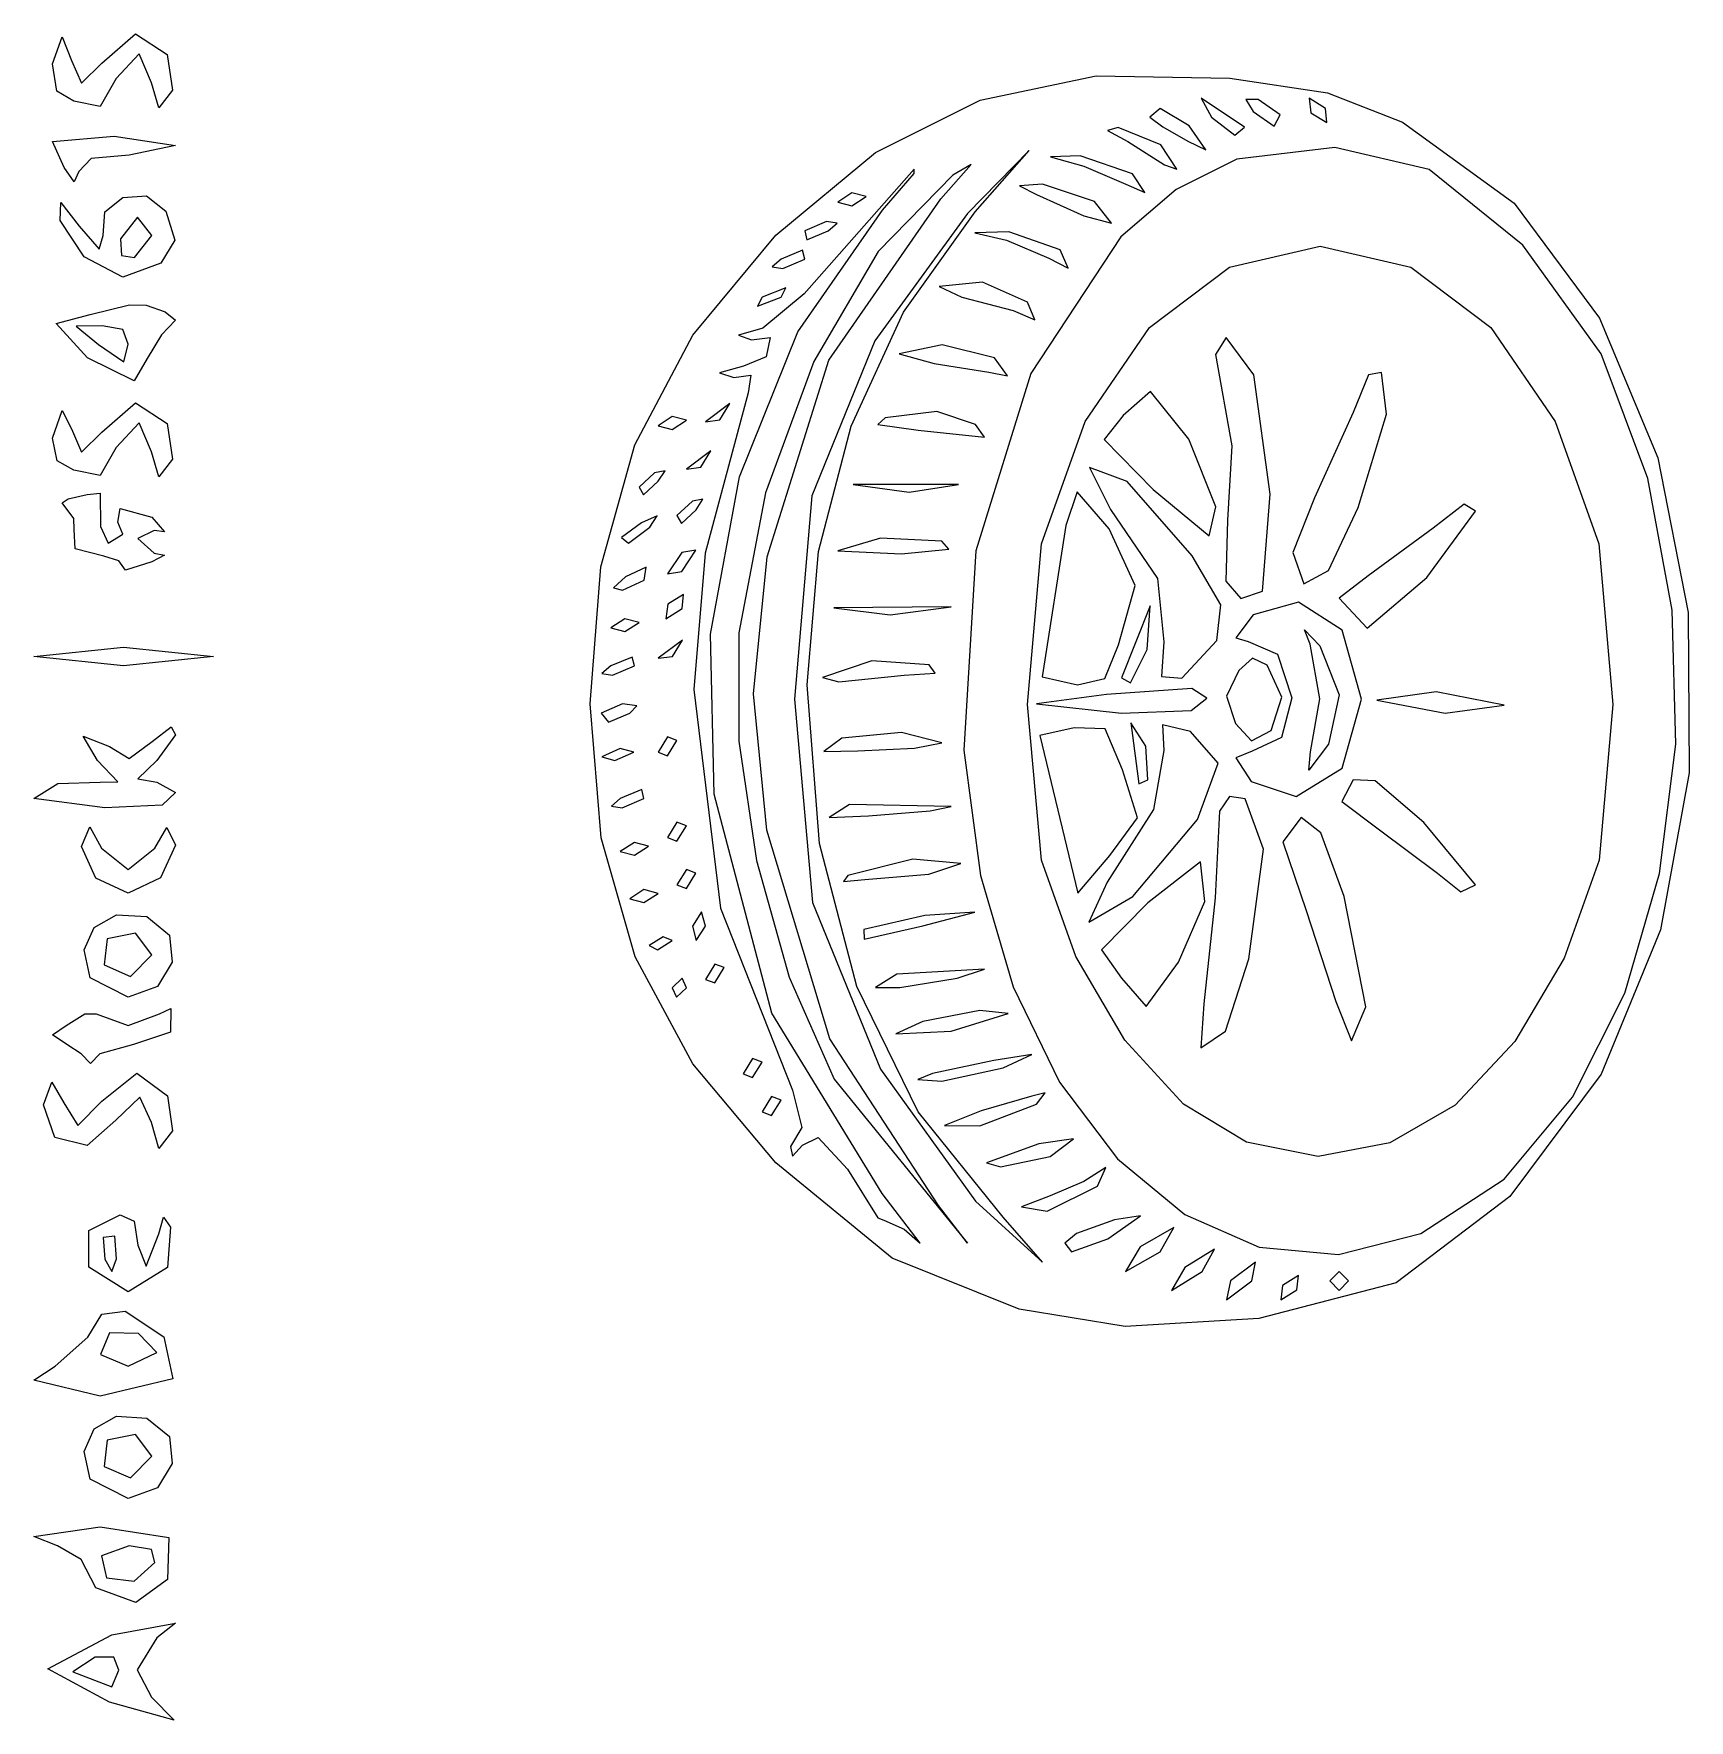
# Model space of a CAD drawing. Extents: x 1.4 to 78.7, y 1.5 to 53.2.
# Drawn here: x 1.38 to 16.19, y 1.47 to 16.57 of the extents above; entities that cross this region are included whole.
import ezdxf

# ---------------------------------------------------------------- set-up
doc = ezdxf.new("R2010")
doc.units = 0

msp = doc.modelspace()

# ---------------------------------------------------------------- linework, layer by layer
at = {"layer": 'Image'}
for p, q in [((1.546388, 16.294396), (1.631054, 16.537511)), ((1.631054, 16.537511), (1.715721, 16.325844)), ((1.986268, 16.303011), (2.28833, 16.565245)), ((2.28833, 16.565245), (2.572698, 16.379343)), ((1.715721, 16.325844), (1.805977, 16.122197)), ((1.805977, 16.122197), (1.986268, 16.303011)), ((2.320136, 16.384939), (2.116324, 16.164941)), ((2.432049, 16.127066), (2.320136, 16.384939)), ((2.572698, 16.379343), (2.620583, 16.061171)), ((1.583831, 16.049813), (1.546388, 16.294396)), ((2.116324, 16.164941), (1.972325, 15.914026)), ((9.84873, 15.972184), (10.887125, 16.187763)), ((10.887125, 16.187763), (12.08121, 16.168732)), ((12.08121, 16.168732), (12.958226, 16.036554)), ((1.736888, 15.962262), (1.583831, 16.049813)), ((2.498206, 15.902498), (2.432049, 16.127066)), ((2.620583, 16.061171), (2.498206, 15.902498)), ((12.958226, 16.036554), (13.62726, 15.774705)), ((1.972325, 15.914026), (1.736888, 15.962262)), ((1.736888, 15.962262), (1.736888, 15.962262)), ((8.911266, 15.503018), (9.84873, 15.972184)), ((11.460309, 15.894883), (11.367709, 15.817845)), ((11.718162, 15.740465), (11.460309, 15.894883)), ((12.214374, 15.730199), (11.825819, 15.987178)), ((11.825819, 15.987178), (11.918041, 15.817845)), ((12.337053, 15.975777), (12.225382, 15.977266)), ((12.225382, 15.977266), (12.290937, 15.869944)), ((12.290937, 15.869944), (12.480645, 15.737156)), ((12.531913, 15.839011), (12.337053, 15.975777)), ((12.937522, 15.896878), (12.791677, 15.987178)), ((12.791677, 15.987178), (12.80874, 15.85813)), ((12.80874, 15.85813), (12.950849, 15.769743)), ((12.937523, 15.896878), (12.937522, 15.896878)), ((12.950849, 15.769743), (12.937523, 15.896878)), ((11.083163, 15.72627), (10.989216, 15.697895)), ((10.989216, 15.697895), (11.170728, 15.601673)), ((11.464162, 15.571132), (11.083163, 15.72627)), ((11.367709, 15.817845), (11.484342, 15.733178)), ((11.484342, 15.733178), (11.708073, 15.604131)), ((11.866607, 15.526753), (11.718162, 15.740465)), ((11.718162, 15.740465), (11.718162, 15.740465)), ((11.918041, 15.817845), (12.127776, 15.656168)), ((12.127776, 15.656168), (12.214374, 15.730199)), ((12.214374, 15.730199), (12.214374, 15.730199)), ((12.480645, 15.737156), (12.531913, 15.839011)), ((12.531913, 15.839011), (12.531913, 15.839011)), ((13.62726, 15.774705), (14.626474, 15.047651)), ((1.546388, 15.600612), (2.09672, 15.648512)), ((1.648517, 15.367779), (1.546388, 15.600612)), ((2.09672, 15.648512), (2.647053, 15.563845)), ((2.647053, 15.563845), (2.229928, 15.479179)), ((11.170728, 15.601673), (11.496706, 15.391279)), ((11.60902, 15.353832), (11.464162, 15.571132)), ((11.464162, 15.571132), (11.464162, 15.571132)), ((11.708073, 15.604131), (11.866607, 15.526753)), ((13.020991, 15.545666), (12.144773, 15.441849)), ((13.865372, 15.350951), (13.020991, 15.545666)), ((1.891652, 15.448916), (1.781725, 15.331012)), ((2.229928, 15.479179), (1.891652, 15.448916)), ((8.019973, 14.761288), (8.911266, 15.503018)), ((10.285872, 15.521512), (9.73392, 14.957466)), ((9.803665, 14.971179), (10.285872, 15.521512)), ((10.744497, 15.471543), (10.47871, 15.463896)), ((10.47871, 15.463896), (10.775043, 15.380238)), ((11.210163, 15.312661), (10.744497, 15.471543)), ((12.144773, 15.441849), (11.601237, 15.170981)), ((1.738404, 15.240242), (1.648517, 15.367779)), ((1.648517, 15.367779), (1.648517, 15.367779)), ((1.781725, 15.331012), (1.738404, 15.240242)), ((9.256719, 15.352179), (8.27207, 14.239044)), ((9.602728, 15.300397), (8.934623, 14.616185)), ((8.97343, 14.986472), (9.257254, 15.314602)), ((9.257254, 15.314602), (9.256719, 15.352179)), ((9.495763, 15.088731), (9.767547, 15.394233)), ((9.767547, 15.394233), (9.602728, 15.300397)), ((10.775043, 15.380238), (11.151809, 15.218541)), ((11.210163, 15.31265), (11.210163, 15.312661)), ((11.321142, 15.143317), (11.210163, 15.31265)), ((11.496706, 15.391279), (11.60902, 15.353832)), ((14.705235, 14.673917), (13.865372, 15.350951)), ((2.013227, 14.970748), (2.173374, 15.10096)), ((2.173374, 15.10096), (2.386667, 15.115025)), ((2.386667, 15.115025), (2.559408, 14.976743)), ((8.700712, 15.140512), (8.573712, 15.058502)), ((8.827712, 15.107236), (8.700712, 15.140512)), ((8.700712, 15.025228), (8.827712, 15.107236)), ((8.827712, 15.107236), (8.827712, 15.107236)), ((10.40583, 15.219448), (10.201278, 15.203417)), ((10.201278, 15.203417), (10.35171, 15.127712)), ((10.35171, 15.127712), (10.775043, 14.935386)), ((10.871496, 15.063132), (10.40583, 15.219448)), ((11.601237, 15.170981), (11.106617, 14.747347)), ((11.151809, 15.218541), (11.321142, 15.143317)), ((1.612563, 14.893505), (1.620121, 15.055846)), ((1.620121, 15.055846), (1.784982, 14.844179)), ((1.999924, 14.76059), (2.013227, 14.970748)), ((2.559408, 14.976743), (2.639866, 14.719223)), ((8.215507, 13.897607), (8.97343, 14.986472)), ((8.492225, 13.643214), (9.495763, 15.088731)), ((8.573712, 15.058502), (8.700712, 15.025228)), ((9.73392, 14.957466), (8.904292, 13.816188)), ((9.162328, 14.074409), (9.803665, 14.971179)), ((11.022853, 14.870627), (10.871496, 15.063132)), ((10.871496, 15.063132), (10.871496, 15.063132)), ((14.626474, 15.047651), (15.391158, 14.018428)), ((1.827762, 14.569013), (1.612563, 14.893505)), ((1.784982, 14.844179), (1.962125, 14.63661)), ((2.307137, 14.924771), (2.153345, 14.730814)), ((2.435387, 14.760672), (2.307137, 14.924771)), ((8.472874, 14.885216), (8.277378, 14.801846)), ((8.277378, 14.801846), (8.296199, 14.721481)), ((8.296199, 14.721481), (8.489044, 14.801846)), ((8.568272, 14.869635), (8.472874, 14.885216)), ((8.489044, 14.801846), (8.489046, 14.801846)), ((8.489046, 14.801846), (8.568272, 14.869635)), ((10.105755, 14.793178), (9.801377, 14.784527)), ((10.563377, 14.632513), (10.105755, 14.793178)), ((10.775043, 14.935386), (11.022853, 14.870627)), ((1.962125, 14.63661), (1.999924, 14.76059)), ((2.153345, 14.730814), (2.163603, 14.580455)), ((2.280344, 14.562639), (2.435387, 14.760672)), ((2.435387, 14.760672), (2.435387, 14.760672)), ((2.639866, 14.719223), (2.514006, 14.511559)), ((7.275343, 13.867289), (8.019973, 14.761288)), ((9.801377, 14.784527), (10.084388, 14.717613)), ((10.084388, 14.717613), (10.461154, 14.556948)), ((11.106617, 14.747347), (10.302299, 13.524358)), ((12.080069, 14.475457), (12.891713, 14.66562)), ((12.891713, 14.66562), (13.703357, 14.475457)), ((15.404861, 13.699464), (14.705235, 14.673917)), ((2.17479, 14.386011), (1.827762, 14.569013)), ((1.827762, 14.569013), (1.827762, 14.569013)), ((2.163603, 14.580455), (2.280344, 14.562639)), ((2.514006, 14.511559), (2.17479, 14.386011)), ((8.065713, 14.547846), (7.986487, 14.480056)), ((8.258559, 14.628212), (8.065713, 14.547846)), ((8.081882, 14.464476), (8.277378, 14.547846)), ((8.277379, 14.547846), (8.258559, 14.628212)), ((8.277378, 14.547846), (8.277379, 14.547846)), ((8.934623, 14.616185), (8.358663, 13.631944)), ((10.461154, 14.556948), (10.634262, 14.466523)), ((10.634262, 14.466523), (10.563377, 14.632526)), ((10.563377, 14.632526), (10.563377, 14.632513)), ((7.986487, 14.480056), (8.081882, 14.464476)), ((9.869259, 14.343087), (9.481787, 14.304454)), ((10.270601, 14.162561), (9.869259, 14.343087)), ((11.364391, 13.936414), (12.080069, 14.475457)), ((13.703357, 14.475457), (14.419035, 13.936414)), ((7.89638, 14.20918), (7.854047, 14.127107)), ((7.854047, 14.127107), (8.065713, 14.20918)), ((8.108046, 14.291254), (7.89638, 14.20918)), ((8.27207, 14.239044), (7.902987, 13.928921)), ((8.065713, 14.20918), (8.108046, 14.291254)), ((8.065713, 14.20918), (8.065713, 14.20918)), ((9.481787, 14.304454), (9.683595, 14.20918)), ((9.683595, 14.20918), (10.144895, 14.089102)), ((1.579327, 13.971512), (1.882489, 14.053428)), ((1.882489, 14.053428), (2.235201, 14.138095)), ((2.235201, 14.138095), (2.383586, 14.13484)), ((2.383586, 14.13484), (2.552919, 14.076336)), ((2.552919, 14.076336), (2.647052, 14.002517)), ((8.692009, 13.053148), (9.162328, 14.074409)), ((10.144895, 14.089102), (10.336689, 14.005667)), ((10.336689, 14.005667), (10.270601, 14.162561)), ((10.270601, 14.162561), (10.270601, 14.162561)), ((1.857452, 13.665245), (1.579327, 13.971512)), ((1.990887, 13.952363), (1.758054, 13.949558)), ((1.758054, 13.949558), (1.957934, 13.783043)), ((2.173802, 13.918272), (1.990887, 13.952363)), ((2.22372, 13.785847), (2.173802, 13.918272)), ((2.647052, 14.002517), (2.520052, 13.870522)), ((7.902987, 13.928921), (7.683666, 13.868818)), ((7.69405, 12.601337), (8.215507, 13.897607)), ((10.788825, 13.095665), (11.364391, 13.936414)), ((14.419035, 13.936414), (14.994602, 13.095665)), ((15.391158, 14.018428), (15.91299, 12.770288)), ((1.957934, 13.783043), (2.18395, 13.628295)), ((2.18395, 13.628295), (2.22372, 13.785847)), ((2.22372, 13.785847), (2.22372, 13.785847)), ((2.520052, 13.870522), (2.393052, 13.658855)), ((6.756053, 12.886262), (7.275343, 13.867289)), ((7.683666, 13.868818), (7.801111, 13.824815)), ((7.801111, 13.824815), (7.967287, 13.845775)), ((7.967287, 13.845775), (7.933245, 13.675127)), ((8.904292, 13.816188), (8.341312, 12.431182)), ((9.508575, 13.782483), (9.124045, 13.701181)), ((9.975562, 13.665769), (9.508575, 13.782483)), ((12.050996, 13.847596), (11.95313, 13.696151)), ((12.298602, 13.513192), (12.050996, 13.847596)), ((2.276276, 13.458611), (1.857451, 13.665258)), ((1.857451, 13.665258), (1.857452, 13.665245)), ((2.393052, 13.658855), (2.276276, 13.458611)), ((7.731134, 13.590913), (7.514333, 13.530152)), ((7.933245, 13.675127), (7.731134, 13.590913)), ((8.358663, 13.631944), (7.926251, 12.457709)), ((7.941663, 11.884186), (8.492225, 13.643214)), ((9.124045, 13.701181), (9.436548, 13.615218)), ((9.436548, 13.615218), (9.925925, 13.535155)), ((10.092313, 13.504044), (9.975562, 13.665769)), ((9.975562, 13.665769), (9.975562, 13.665769)), ((11.95313, 13.696151), (12.101707, 12.877899)), ((15.823314, 12.586539), (15.404861, 13.699464)), ((7.514333, 13.530152), (7.644173, 13.490083)), ((7.644173, 13.490083), (7.794517, 13.508416)), ((7.794517, 13.508416), (7.772072, 13.350987)), ((10.302299, 13.524358), (9.808159, 11.938046)), ((9.925925, 13.535155), (10.092313, 13.504044)), ((12.444086, 12.443591), (12.298602, 13.513192)), ((13.3239, 13.51173), (13.187065, 13.175714)), ((13.440524, 13.533104), (13.3239, 13.51173)), ((13.484952, 13.161153), (13.440524, 13.533104)), ((7.772072, 13.350987), (7.387032, 11.915638)), ((11.373698, 13.362525), (11.127095, 13.148644)), ((11.71593, 12.936356), (11.373698, 13.362525)), ((1.546388, 12.945069), (1.631054, 13.193181)), ((1.631054, 13.193181), (1.715721, 13.028844)), ((1.986268, 13.001028), (2.28833, 13.263263)), ((2.28833, 13.263263), (2.572698, 13.07736)), ((7.092048, 13.139132), (6.965048, 13.057122)), ((7.219047, 13.105856), (7.092048, 13.139132)), ((7.607726, 13.256057), (7.388381, 13.093151)), ((7.517426, 13.110216), (7.607726, 13.256062)), ((7.607726, 13.256062), (7.607726, 13.256057)), ((9.459003, 13.186103), (8.997045, 13.128525)), ((9.806362, 13.068872), (9.459003, 13.186103)), ((11.127095, 13.148644), (10.958857, 12.934763)), ((13.187065, 13.175714), (12.840366, 12.411831)), ((13.231033, 12.325381), (13.484952, 13.161153)), ((1.715721, 13.028844), (1.80561, 12.820299)), ((1.80561, 12.820299), (1.986268, 13.001028)), ((2.320136, 13.082957), (2.116324, 12.862958)), ((2.432049, 12.825083), (2.320136, 13.082957)), ((2.572698, 13.07736), (2.620583, 12.759188)), ((6.965048, 13.057122), (7.092048, 13.023848)), ((7.092048, 13.023848), (7.219047, 13.105856)), ((7.219047, 13.105856), (7.219047, 13.105856)), ((7.388381, 13.093151), (7.517426, 13.110216)), ((8.40165, 11.93257), (8.692009, 13.053148)), ((8.997045, 13.128525), (8.932988, 13.068863)), ((8.932988, 13.068863), (9.293378, 13.016914)), ((9.293378, 13.016914), (9.886044, 12.956107)), ((9.886044, 12.956107), (9.806362, 13.068872)), ((9.806362, 13.068872), (9.806362, 13.068872)), ((10.397514, 12.00038), (10.788825, 13.095665)), ((14.994602, 13.095665), (15.385912, 12.00038)), ((1.586936, 12.74196), (1.546388, 12.945069)), ((2.116324, 12.862958), (1.972325, 12.612043)), ((6.452718, 11.794556), (6.756053, 12.886262)), ((7.438393, 12.832724), (7.219047, 12.669818)), ((7.348093, 12.686883), (7.438393, 12.832729)), ((7.438393, 12.832729), (7.438393, 12.832724)), ((10.958857, 12.934763), (11.396116, 12.487425)), ((11.958766, 12.330355), (11.71593, 12.936356)), ((12.101707, 12.877899), (12.060935, 12.212068)), ((1.736888, 12.660266), (1.586936, 12.74196)), ((2.498206, 12.600516), (2.432049, 12.825083)), ((2.620583, 12.759188), (2.498206, 12.600516)), ((7.219047, 12.669818), (7.348093, 12.686883)), ((11.16501, 12.55914), (10.826629, 12.683078)), ((10.826629, 12.683078), (11.014872, 12.307384)), ((15.91299, 12.770288), (16.183652, 11.386483)), ((1.972325, 12.612043), (1.736888, 12.660266)), ((1.736888, 12.660266), (1.736888, 12.660266)), ((6.93469, 12.635729), (6.795715, 12.50679)), ((6.835461, 12.437531), (6.966656, 12.560119)), ((7.027802, 12.655074), (6.93469, 12.635729)), ((6.966656, 12.560119), (7.027802, 12.655074)), ((6.966656, 12.560119), (6.966656, 12.560119)), ((7.435925, 11.190938), (7.69405, 12.601337)), ((9.653688, 12.530428), (8.710523, 12.53175)), ((8.710523, 12.53175), (9.214003, 12.462959)), ((9.214003, 12.462959), (9.653688, 12.530454)), ((9.653688, 12.530454), (9.653688, 12.530428)), ((11.744508, 11.892409), (11.16501, 12.55914)), ((16.043066, 11.405564), (15.823314, 12.586539)), ((1.631043, 12.367683), (1.686753, 12.403695)), ((1.686753, 12.403695), (1.856086, 12.442282)), ((1.856086, 12.442282), (1.971904, 12.453554)), ((1.971904, 12.453554), (1.974137, 12.156016)), ((6.795715, 12.50679), (6.835461, 12.437531)), ((7.273356, 12.381729), (7.134381, 12.25279)), ((7.366468, 12.401074), (7.273356, 12.381729)), ((7.305323, 12.306119), (7.366468, 12.401074)), ((7.926251, 12.457709), (7.688795, 11.203517)), ((8.341312, 12.431182), (8.187011, 10.611162)), ((10.715342, 12.467036), (10.615823, 12.165493)), ((11.003941, 12.133175), (10.715342, 12.467036)), ((11.396116, 12.487425), (11.896875, 12.071302)), ((12.374536, 11.577056), (12.444086, 12.443591)), ((12.840366, 12.411831), (12.646232, 11.923011)), ((1.736876, 12.22657), (1.631043, 12.367683)), ((1.737643, 12.128044), (1.736876, 12.22657)), ((2.130286, 12.194211), (2.150926, 12.317761)), ((2.150926, 12.317761), (2.435376, 12.238182)), ((2.435376, 12.238182), (2.547677, 12.106837)), ((6.95832, 12.250802), (6.816881, 12.188065)), ((6.891181, 12.148711), (6.95832, 12.250802)), ((7.134381, 12.25279), (7.174128, 12.183531)), ((7.174128, 12.183531), (7.305323, 12.306119)), ((7.305323, 12.306119), (7.305323, 12.306119)), ((11.014872, 12.307384), (11.43563, 11.690613)), ((11.896875, 12.071302), (11.958766, 12.330355)), ((11.958766, 12.330355), (11.958766, 12.330355)), ((12.966045, 11.762371), (13.231033, 12.325381)), ((13.231033, 12.325381), (13.231033, 12.325381)), ((13.846804, 11.697851), (14.28177, 12.291723)), ((14.178533, 12.355021), (13.90323, 12.140877)), ((14.28177, 12.291723), (14.178533, 12.355021)), ((1.749267, 11.957142), (1.737643, 12.128044)), ((1.974137, 12.156016), (2.044057, 12.00785)), ((2.044057, 12.00785), (2.175522, 12.08736)), ((2.175522, 12.08736), (2.130286, 12.194211)), ((2.456543, 12.119207), (2.308377, 12.047524)), ((2.547677, 12.106837), (2.456543, 12.119207)), ((6.816881, 12.188065), (6.636403, 12.05859)), ((6.700681, 12.00785), (6.891181, 12.148711)), ((6.891181, 12.148711), (6.891181, 12.148711)), ((10.615823, 12.165493), (10.401512, 10.810432)), ((11.23636, 11.628416), (11.003941, 12.133175)), ((12.060935, 12.212068), (12.047245, 11.665066)), ((13.90323, 12.140877), (13.320097, 11.714131)), ((2.005763, 11.89015), (1.749267, 11.957142)), ((2.308377, 12.047524), (2.456543, 11.91723)), ((6.636403, 12.05859), (6.700681, 12.00785)), ((7.176714, 11.923172), (7.049714, 11.733104)), ((7.303714, 11.943916), (7.176714, 11.923172)), ((7.176714, 11.753847), (7.303714, 11.943913)), ((7.303714, 11.943913), (7.303714, 11.943916)), ((8.300191, 10.737851), (8.40165, 11.93257)), ((8.957401, 12.051263), (8.573535, 11.939161)), ((8.573535, 11.939161), (9.145034, 11.911727)), ((9.505045, 12.023365), (8.957401, 12.051263)), ((9.145034, 11.911727), (9.568334, 11.952047)), ((9.568334, 11.952047), (9.505045, 12.023365)), ((9.505045, 12.023365), (9.505045, 12.023365)), ((9.808159, 11.938046), (9.700535, 10.153578)), ((10.271683, 10.562717), (10.397514, 12.00038)), ((15.385912, 12.00038), (15.511739, 10.562717)), ((2.139054, 11.847573), (2.005763, 11.89015)), ((2.139043, 11.847565), (2.139054, 11.847573)), ((2.198927, 11.764473), (2.139043, 11.847565)), ((2.435376, 11.838517), (2.198927, 11.764473)), ((2.547771, 11.899304), (2.435376, 11.838517)), ((2.456543, 11.91723), (2.547771, 11.899304)), ((6.355951, 10.568518), (6.452718, 11.794556)), ((6.857703, 11.792781), (6.673566, 11.70459)), ((6.841529, 11.674814), (6.857703, 11.792781)), ((7.387032, 11.915638), (7.28434, 10.695518)), ((7.818624, 10.656798), (7.941663, 11.884186)), ((12.000997, 11.454989), (11.744508, 11.892409)), ((12.646232, 11.923011), (12.74354, 11.643643)), ((6.673566, 11.70459), (6.565712, 11.606894)), ((6.647536, 11.584514), (6.84153, 11.674814)), ((6.84153, 11.674814), (6.841529, 11.674814)), ((7.049714, 11.733104), (7.176714, 11.753847)), ((11.085361, 11.097684), (11.23636, 11.628416)), ((11.43563, 11.690613), (11.491134, 11.124529)), ((12.047245, 11.665066), (12.182483, 11.511146)), ((12.74354, 11.643643), (12.966045, 11.762371)), ((13.320097, 11.714131), (13.06104, 11.514609)), ((13.310806, 11.245882), (13.846804, 11.697851)), ((13.846804, 11.697851), (13.846804, 11.697851)), ((6.565712, 11.606894), (6.647536, 11.584514)), ((7.193522, 11.54795), (7.051412, 11.459562)), ((7.180196, 11.420817), (7.193522, 11.54795)), ((12.182483, 11.511146), (12.374537, 11.577056)), ((12.696475, 11.477713), (12.291554, 11.366074)), ((12.374537, 11.577056), (12.374536, 11.577056)), ((13.087945, 11.227925), (12.696475, 11.477713)), ((13.06104, 11.514609), (13.310806, 11.245882)), ((6.668715, 11.330517), (6.541715, 11.248507)), ((6.795715, 11.297241), (6.668715, 11.330517)), ((7.051412, 11.459562), (7.034349, 11.330517)), ((7.034349, 11.330517), (7.180194, 11.420817)), ((7.180194, 11.420817), (7.180196, 11.420817)), ((9.5895, 11.436348), (8.539663, 11.428595)), ((8.539663, 11.428595), (9.042454, 11.365095)), ((9.042454, 11.365095), (9.5895, 11.436358)), ((9.5895, 11.436358), (9.5895, 11.436348)), ((11.369112, 11.4465), (11.114181, 10.801351)), ((11.341613, 11.055351), (11.369112, 11.4465)), ((11.965841, 11.135414), (12.000997, 11.454989)), ((12.291554, 11.366074), (12.135097, 11.158178)), ((16.074872, 10.208992), (16.043066, 11.405564)), ((16.183652, 11.386483), (16.194821, 9.950267)), ((6.541715, 11.248507), (6.668715, 11.215233)), ((6.668715, 11.215233), (6.795715, 11.297241)), ((6.795715, 11.297241), (6.795715, 11.297241)), ((7.467996, 9.759685), (7.435925, 11.190938)), ((7.688795, 11.203517), (7.689263, 10.23312)), ((12.802263, 11.103248), (12.75162, 11.231526)), ((12.75162, 11.231526), (12.88693, 11.088299)), ((13.260609, 10.610852), (13.087945, 11.227925)), ((1.377055, 10.991851), (2.181387, 11.076517)), ((2.181387, 11.076517), (2.985719, 10.991851)), ((7.184393, 11.139393), (6.965048, 10.976487)), ((7.094094, 10.993552), (7.184393, 11.139398)), ((7.184393, 11.139398), (7.184393, 11.139393)), ((10.962691, 10.794386), (11.085361, 11.097684)), ((11.085361, 11.097684), (11.085361, 11.097684)), ((11.194626, 10.756334), (11.341613, 11.055351)), ((11.341613, 11.055351), (11.341613, 11.055351)), ((11.491134, 11.124529), (11.472483, 10.812776)), ((11.652426, 10.799573), (11.965841, 11.135414)), ((11.965841, 11.135414), (11.965841, 11.135414)), ((12.135097, 11.158178), (12.245792, 11.126375)), ((12.245792, 11.126375), (12.509507, 11.013303)), ((12.888535, 10.61232), (12.802263, 11.103248)), ((12.88693, 11.088299), (13.061043, 10.647782)), ((2.181387, 10.907184), (1.377055, 10.991851)), ((1.377055, 10.991851), (1.377055, 10.991851)), ((2.985719, 10.991851), (2.181387, 10.907184)), ((6.541715, 10.907184), (6.462489, 10.839394)), ((6.734561, 10.987549), (6.541715, 10.907184)), ((6.557886, 10.823814), (6.753383, 10.907184)), ((6.753381, 10.907184), (6.734561, 10.987549)), ((6.753383, 10.907184), (6.753381, 10.907184)), ((6.965048, 10.976487), (7.094094, 10.993552)), ((8.877019, 10.952911), (8.435447, 10.804288)), ((9.391592, 10.918228), (8.877019, 10.952911)), ((9.44391, 10.844394), (9.391592, 10.918228)), ((12.162879, 10.86664), (12.051813, 10.638381)), ((12.284041, 10.978064), (12.162879, 10.86664)), ((12.416879, 10.914786), (12.284041, 10.978064)), ((12.548335, 10.627193), (12.416879, 10.914786)), ((12.509507, 11.013303), (12.637708, 10.621736)), ((6.462489, 10.839394), (6.557886, 10.823814)), ((8.409553, 9.318337), (8.300191, 10.737851)), ((8.435447, 10.804288), (8.58164, 10.765691)), ((8.58164, 10.765691), (9.166378, 10.823936)), ((9.166378, 10.823936), (9.44391, 10.844394)), ((9.166378, 10.823936), (9.166378, 10.823936)), ((10.401512, 10.810432), (10.718457, 10.737851)), ((10.718457, 10.737851), (10.962691, 10.794386)), ((11.114181, 10.801351), (11.194626, 10.756334)), ((11.472483, 10.812776), (11.652426, 10.799573)), ((6.45633, 9.369825), (6.355951, 10.568518)), ((6.647548, 10.567222), (6.457048, 10.483852)), ((6.775577, 10.550031), (6.647548, 10.567222)), ((7.28434, 10.695518), (7.525406, 8.739779)), ((7.938729, 9.439003), (7.818624, 10.656798)), ((8.187011, 10.611162), (8.348553, 8.79052)), ((10.979785, 10.653185), (10.35171, 10.568518)), ((10.35171, 10.568518), (11.113709, 10.483852)), ((11.741784, 10.704575), (10.979785, 10.653185)), ((11.735997, 10.508796), (11.875708, 10.619908)), ((11.875708, 10.619908), (11.741784, 10.704575)), ((11.875708, 10.619908), (11.875708, 10.619908)), ((12.051813, 10.638381), (12.132687, 10.393618)), ((12.451441, 10.331452), (12.548335, 10.627193)), ((12.637708, 10.621736), (12.54546, 10.26881)), ((12.804062, 10.139618), (12.888535, 10.61232)), ((13.061043, 10.647782), (12.967186, 10.208933)), ((13.087948, 9.993775), (13.260609, 10.610852)), ((13.928872, 10.676976), (13.399706, 10.602821)), ((13.399706, 10.602821), (14.009306, 10.483852)), ((14.538472, 10.558004), (13.928872, 10.676976)), ((6.457048, 10.483852), (6.522493, 10.40429)), ((6.522493, 10.40429), (6.711048, 10.483852)), ((6.711048, 10.483852), (6.775577, 10.550031)), ((6.711048, 10.483852), (6.711048, 10.483852)), ((10.395874, 9.168141), (10.271683, 10.562717)), ((11.113709, 10.483852), (11.735997, 10.508796)), ((14.009306, 10.483852), (14.538472, 10.558004)), ((14.538472, 10.558004), (14.538472, 10.558004)), ((15.511739, 10.562717), (15.387553, 9.168141)), ((1.948555, 10.060826), (1.821036, 10.278488)), ((1.821036, 10.278488), (2.054757, 10.187185)), ((2.436275, 10.230685), (2.605871, 10.362897)), ((2.647054, 10.289923), (2.477721, 10.060519)), ((2.605871, 10.362897), (2.647054, 10.289923)), ((7.049714, 10.272185), (6.965048, 10.135192)), ((7.134381, 10.239845), (7.049714, 10.272185)), ((9.145212, 10.313362), (8.610835, 10.261836)), ((9.505045, 10.219269), (9.145212, 10.313362)), ((10.690377, 10.353092), (10.381548, 10.285801)), ((10.381548, 10.285801), (10.72329, 8.875187)), ((10.966133, 10.345448), (10.690377, 10.353092)), ((11.120931, 9.97736), (10.966133, 10.345448)), ((11.33203, 10.191151), (11.19515, 10.399185)), ((11.19515, 10.399185), (11.267917, 9.853022)), ((11.731624, 10.321014), (11.480477, 10.381089)), ((11.480477, 10.381089), (11.493203, 10.152043)), ((11.979038, 10.03893), (11.731624, 10.321014)), ((12.132687, 10.393618), (12.276843, 10.23826)), ((12.276843, 10.23826), (12.451441, 10.331452)), ((12.54546, 10.26881), (12.282108, 10.145185)), ((12.451441, 10.331452), (12.451441, 10.331452)), ((2.054757, 10.187185), (2.230922, 10.080446)), ((2.230922, 10.080446), (2.436275, 10.230685)), ((6.626498, 10.169747), (6.462925, 10.095745)), ((6.579052, 10.060519), (6.748501, 10.137288)), ((6.748501, 10.137288), (6.626498, 10.169747)), ((6.748501, 10.137288), (6.748501, 10.137288)), ((6.965048, 10.135192), (7.049714, 10.102852)), ((7.049714, 10.102852), (7.134381, 10.239845)), ((7.134381, 10.239845), (7.134381, 10.239845)), ((7.689263, 10.23312), (7.847438, 9.168036)), ((8.610835, 10.261836), (8.448806, 10.141796)), ((8.448806, 10.141796), (8.75198, 10.147749)), ((8.75198, 10.147749), (9.258838, 10.173255)), ((9.258838, 10.17326), (9.505045, 10.219269)), ((9.258838, 10.173255), (9.258838, 10.17326)), ((9.700535, 10.153578), (9.849983, 9.032432)), ((11.349318, 9.88833), (11.33203, 10.191151)), ((11.33203, 10.191151), (11.33203, 10.191151)), ((11.493203, 10.152043), (11.400153, 9.623308)), ((12.282108, 10.145185), (12.137524, 10.085076)), ((12.967186, 10.208933), (12.790474, 9.975847)), ((12.790474, 9.975847), (12.804063, 10.139613)), ((12.804063, 10.139613), (12.804062, 10.139618)), ((15.929484, 9.049272), (16.074872, 10.208992)), ((2.130285, 9.870577), (1.948555, 10.060826)), ((2.477721, 10.060519), (2.308388, 9.896133)), ((6.462925, 10.095745), (6.579052, 10.060519)), ((11.255152, 9.54795), (11.120931, 9.97736)), ((11.793095, 9.534239), (11.979038, 10.03893)), ((12.137524, 10.085076), (12.273549, 9.872578)), ((12.677089, 9.740763), (13.087948, 9.993775)), ((13.087948, 9.993775), (13.087948, 9.993775)), ((1.377055, 9.720239), (1.593736, 9.855033)), ((1.593736, 9.855033), (1.971079, 9.866296)), ((1.971079, 9.866296), (2.130285, 9.870577)), ((2.308388, 9.896133), (2.477721, 9.866653)), ((2.477721, 9.866653), (2.647054, 9.77406)), ((11.267917, 9.853022), (11.349318, 9.88833)), ((12.273549, 9.872578), (12.677089, 9.740763)), ((13.18559, 9.889151), (13.085701, 9.693199)), ((13.383151, 9.880639), (13.18559, 9.889151)), ((13.818722, 9.507411), (13.383151, 9.880639)), ((16.194821, 9.950267), (15.938179, 8.544891)), ((1.377056, 9.720239), (1.377055, 9.720239)), ((2.012055, 9.637186), (1.377056, 9.720239)), ((2.52769, 9.662914), (2.012055, 9.637186)), ((2.647054, 9.77406), (2.52769, 9.662914)), ((6.626381, 9.721853), (6.547155, 9.654062)), ((6.819227, 9.802218), (6.626381, 9.721853)), ((6.642553, 9.638482), (6.838049, 9.721853)), ((6.838048, 9.721853), (6.819227, 9.802218)), ((6.838049, 9.721853), (6.838048, 9.721853)), ((7.984161, 7.799811), (7.467996, 9.759685)), ((8.679546, 9.66847), (8.496393, 9.551787)), ((9.589711, 9.648918), (8.679546, 9.66847)), ((12.079659, 9.738442), (11.9912, 9.607403)), ((12.220061, 9.71881), (12.079659, 9.738442)), ((12.383472, 9.268635), (12.220061, 9.71881)), ((13.085701, 9.693199), (13.420977, 9.442339)), ((6.547155, 9.654062), (6.642553, 9.638482)), ((7.134381, 9.510178), (7.049714, 9.373185)), ((7.219047, 9.477838), (7.134381, 9.510178)), ((8.496393, 9.551787), (8.848879, 9.567008)), ((8.848879, 9.567008), (9.399211, 9.612082)), ((9.399211, 9.61209), (9.589711, 9.648918)), ((9.399211, 9.612082), (9.399211, 9.61209)), ((11.400153, 9.623308), (10.984689, 8.972892)), ((11.007773, 9.211567), (11.255152, 9.54795)), ((11.21582, 8.845258), (11.793095, 9.534239)), ((11.793095, 9.534239), (11.793095, 9.534239)), ((11.9912, 9.607403), (11.951574, 8.832105)), ((12.719639, 9.552519), (12.556307, 9.33255)), ((12.896864, 9.4134), (12.719639, 9.552519)), ((1.804331, 9.292226), (1.879165, 9.467853)), ((1.879165, 9.467853), (1.984998, 9.277353)), ((2.462442, 9.277353), (2.567125, 9.463435)), ((2.567125, 9.463435), (2.647053, 9.304565)), ((6.758928, 8.305561), (6.45633, 9.369825)), ((7.049714, 9.373185), (7.134381, 9.340845)), ((7.134381, 9.340845), (7.219047, 9.477838)), ((7.219047, 9.477838), (7.219047, 9.477838)), ((8.503807, 7.571958), (7.938729, 9.439003)), ((13.106894, 8.844794), (12.896864, 9.4134)), ((13.420977, 9.442339), (13.942099, 9.053294)), ((14.281842, 8.948746), (13.818722, 9.507411)), ((1.933435, 9.008232), (1.804331, 9.292226)), ((1.984998, 9.277353), (2.22372, 9.086853)), ((2.22372, 9.086853), (2.462442, 9.277353)), ((2.647053, 9.304565), (2.512027, 9.012141)), ((6.753381, 9.329129), (6.626381, 9.247119)), ((6.626381, 9.247119), (6.753381, 9.213845)), ((6.880381, 9.295853), (6.753381, 9.329129)), ((6.753381, 9.213845), (6.880381, 9.295853)), ((6.880381, 9.295853), (6.880381, 9.295853)), ((8.742928, 8.03926), (8.409553, 9.318337)), ((10.72329, 8.875187), (11.007773, 9.211567)), ((11.007773, 9.211567), (11.007773, 9.211567)), ((12.252201, 8.288085), (12.383472, 9.268635)), ((12.556307, 9.33255), (12.765263, 8.720575)), ((7.219047, 9.086853), (7.134381, 8.949858)), ((7.303714, 9.054513), (7.219047, 9.086853)), ((7.847438, 9.168036), (8.139079, 8.122044)), ((9.246831, 9.180021), (8.662863, 9.033746)), ((9.674378, 9.140085), (9.246831, 9.180021)), ((9.388628, 9.044512), (9.674378, 9.140085)), ((10.704579, 8.306639), (10.395874, 9.168141)), ((11.820675, 9.155997), (11.349696, 8.788475)), ((11.85797, 8.798324), (11.820675, 9.155997)), ((15.387553, 9.168141), (15.074902, 8.293209)), ((2.22372, 8.875187), (1.933435, 9.008232)), ((1.933435, 9.008232), (1.933435, 9.008232)), ((2.512027, 9.012141), (2.22372, 8.875187)), ((6.838048, 8.905804), (6.711048, 8.823794)), ((6.965048, 8.872528), (6.838048, 8.905804)), ((7.134381, 8.949858), (7.219047, 8.91752)), ((7.219047, 8.91752), (7.303714, 9.054513)), ((7.303714, 9.054513), (7.303714, 9.054513)), ((8.662863, 9.033746), (8.625159, 8.978497)), ((8.625159, 8.978497), (8.817129, 8.996541)), ((8.817129, 8.996541), (9.388628, 9.044512)), ((9.388628, 9.044512), (9.388628, 9.044512)), ((9.849983, 9.032432), (10.142262, 8.035419)), ((10.984689, 8.972892), (10.821048, 8.615247)), ((13.942099, 9.053294), (14.150121, 8.885472)), ((14.150121, 8.885472), (14.281842, 8.948746)), ((14.281842, 8.948746), (14.281842, 8.948746)), ((15.617657, 7.978857), (15.929484, 9.049272)), ((6.711048, 8.823794), (6.838048, 8.79052)), ((6.838048, 8.79052), (6.965048, 8.872528)), ((6.965048, 8.872528), (6.965048, 8.872528)), ((8.348553, 8.79052), (8.954951, 7.300329)), ((10.821048, 8.615247), (11.21582, 8.845258)), ((11.349696, 8.788475), (10.933751, 8.365918)), ((11.623574, 8.256764), (11.85797, 8.798324)), ((11.951574, 8.832105), (11.851058, 7.882974)), ((13.300129, 7.856484), (13.106894, 8.844794)), ((1.919501, 8.567506), (2.118448, 8.680462)), ((2.118448, 8.680462), (2.388722, 8.664894)), ((2.388722, 8.664894), (2.591068, 8.498897)), ((7.355106, 8.705854), (7.273096, 8.578854)), ((7.388381, 8.578854), (7.355106, 8.705854)), ((7.525406, 8.739779), (8.168004, 7.111003)), ((9.351894, 8.674765), (8.805795, 8.548469)), ((9.335711, 8.581738), (9.801377, 8.704449)), ((9.801377, 8.704449), (9.351894, 8.674765)), ((12.765263, 8.720575), (13.031193, 7.906207)), ((1.82882, 8.366116), (1.919501, 8.567506)), ((2.034152, 8.465485), (2.006358, 8.23228)), ((2.286525, 8.51639), (2.034152, 8.465485)), ((2.435387, 8.323693), (2.286525, 8.51639)), ((2.591068, 8.498897), (2.615815, 8.256966)), ((7.011778, 8.484157), (6.88524, 8.404566)), ((7.091448, 8.450883), (7.011778, 8.484157)), ((7.273096, 8.578854), (7.306371, 8.451854)), ((7.306371, 8.451854), (7.388381, 8.578854)), ((7.388381, 8.578854), (7.388381, 8.578854)), ((8.805795, 8.548469), (8.809554, 8.46234)), ((8.809554, 8.46234), (9.335711, 8.581738)), ((9.335711, 8.581738), (9.335711, 8.581738)), ((15.938179, 8.544891), (15.405405, 7.253609)), ((1.883342, 8.116384), (1.82882, 8.366116)), ((2.244508, 8.128415), (2.435387, 8.323693)), ((2.435387, 8.323693), (2.435387, 8.323693)), ((7.275902, 7.3457), (6.758928, 8.305561)), ((6.88524, 8.404566), (6.960051, 8.367188)), ((6.960051, 8.367188), (7.091448, 8.450883)), ((7.091448, 8.450883), (7.091448, 8.450883)), ((11.142791, 7.559173), (10.704579, 8.306639)), ((10.933751, 8.365918), (11.114162, 8.112553)), ((2.006358, 8.23228), (2.244508, 8.128415)), ((2.615815, 8.256966), (2.485765, 8.038739)), ((7.473047, 8.240188), (7.388381, 8.103192)), ((7.557714, 8.207848), (7.473047, 8.240188)), ((7.473047, 8.070855), (7.557714, 8.207848)), ((7.557714, 8.207848), (7.557714, 8.207848)), ((9.887758, 8.195079), (9.102878, 8.14833)), ((9.642553, 8.113188), (9.887758, 8.195079)), ((11.333006, 7.859188), (11.623574, 8.256764)), ((11.623574, 8.256764), (11.623574, 8.256764)), ((12.044749, 7.6389), (12.252201, 8.288085)), ((12.252201, 8.288085), (12.252201, 8.288085)), ((15.074902, 8.293209), (14.633033, 7.545718)), ((2.22372, 7.943855), (1.883342, 8.116384)), ((1.883342, 8.116384), (1.883342, 8.116384)), ((2.485765, 8.038739), (2.22372, 7.943855)), ((7.181711, 8.113188), (7.092048, 8.028521)), ((7.092048, 8.028521), (7.129384, 7.943855)), ((7.129384, 7.943855), (7.219047, 8.028521)), ((7.219047, 8.028521), (7.181711, 8.113188)), ((7.219047, 8.028521), (7.219047, 8.028521)), ((7.388381, 8.103192), (7.473047, 8.070855)), ((8.139079, 8.122044), (8.539942, 7.20892)), ((9.293599, 6.918855), (8.742928, 8.03926)), ((9.102878, 8.14833), (8.912379, 8.029003)), ((8.912379, 8.029003), (9.129557, 8.03059)), ((9.129557, 8.03059), (9.642553, 8.113188)), ((9.642553, 8.113188), (9.642553, 8.113188)), ((10.142262, 8.035419), (10.557654, 7.183394)), ((11.114162, 8.112553), (11.333006, 7.859188)), ((11.851058, 7.882974), (11.823272, 7.491296)), ((13.031193, 7.906207), (13.172969, 7.552517)), ((13.172969, 7.552517), (13.300129, 7.856484)), ((13.300129, 7.856484), (13.300129, 7.856484)), ((15.150143, 7.050198), (15.617657, 7.978857)), ((1.666332, 7.689855), (1.835665, 7.795688)), ((1.835665, 7.795688), (1.934443, 7.795688)), ((1.934443, 7.795688), (2.22372, 7.689855)), ((2.22372, 7.689855), (2.501406, 7.795688)), ((2.501406, 7.795688), (2.603588, 7.841673)), ((2.603588, 7.841673), (2.60053, 7.629637)), ((8.97153, 6.187024), (7.984161, 7.799811)), ((9.335711, 7.725465), (9.092111, 7.615474)), ((9.843711, 7.823586), (9.335711, 7.725465)), ((9.589711, 7.638081), (10.09771, 7.797371)), ((10.09771, 7.797366), (9.843711, 7.823586)), ((10.09771, 7.797371), (10.09771, 7.797366)), ((1.546388, 7.605189), (1.666332, 7.689855)), ((1.673388, 7.520522), (1.546388, 7.605189)), ((2.60053, 7.629637), (2.268711, 7.520522)), ((9.475215, 6.078497), (8.503807, 7.571958)), ((9.092111, 7.615474), (9.589711, 7.638081)), ((11.666853, 6.985674), (11.142791, 7.559173)), ((11.823272, 7.491296), (12.044749, 7.6389)), ((1.800387, 7.435855), (1.673388, 7.520522)), ((1.885054, 7.351189), (1.800387, 7.435855)), ((1.800387, 7.435855), (1.800387, 7.435855)), ((1.969721, 7.435855), (1.885054, 7.351189)), ((2.268711, 7.520522), (1.969721, 7.435855)), ((10.309377, 7.430119), (9.970711, 7.377462)), ((10.055377, 7.309805), (10.309377, 7.430119)), ((14.633033, 7.545718), (14.100417, 6.977604)), ((1.986949, 7.013094), (2.298701, 7.262129)), ((2.298701, 7.262129), (2.575332, 7.060243)), ((8.01941, 6.460219), (7.275902, 7.3457)), ((7.811713, 7.393522), (7.727047, 7.256526)), ((7.727047, 7.256526), (7.811713, 7.224189)), ((7.89638, 7.361182), (7.811713, 7.393522)), ((7.811713, 7.224189), (7.89638, 7.361182)), ((7.89638, 7.361182), (7.89638, 7.361182)), ((8.954951, 7.300329), (9.80497, 6.116793)), ((9.420378, 7.260606), (9.291617, 7.206321)), ((9.970711, 7.377462), (9.420378, 7.260606)), ((9.505045, 7.19295), (10.055377, 7.309805)), ((10.055377, 7.309805), (10.055377, 7.309805)), ((15.405405, 7.253609), (14.588179, 6.159674)), ((1.46437, 6.980488), (1.540499, 7.181856)), ((1.540499, 7.181856), (1.646332, 6.997986)), ((8.168004, 7.111003), (8.251619, 6.778158)), ((8.539942, 7.20892), (9.735059, 5.742524)), ((9.291617, 7.206321), (9.505045, 7.19295)), ((10.557654, 7.183394), (11.076436, 6.49721)), ((1.566565, 6.687543), (1.46437, 6.980488)), ((1.646332, 6.997986), (1.771139, 6.79561)), ((1.771139, 6.79561), (1.986949, 7.013094)), ((2.326923, 7.048753), (2.112961, 6.843179)), ((2.432049, 6.822012), (2.326923, 7.048753)), ((2.575332, 7.060243), (2.62056, 6.746765)), ((7.981046, 7.054856), (7.89638, 6.91786)), ((8.065713, 7.022516), (7.981046, 7.054856)), ((7.981046, 6.885523), (8.065713, 7.022516)), ((8.065713, 7.022516), (8.065713, 7.022516)), ((9.84371, 6.792995), (10.35171, 6.986133)), ((10.309377, 7.057118), (9.85817, 6.925501)), ((10.43047, 7.0888), (10.309377, 7.057118)), ((10.35171, 6.986133), (10.43047, 7.0888)), ((10.35171, 6.986133), (10.35171, 6.986133)), ((12.233108, 6.646072), (11.666853, 6.985674)), ((14.100417, 6.977604), (13.515524, 6.640805)), ((14.537696, 6.315747), (15.150143, 7.050198)), ((2.112961, 6.843179), (1.855027, 6.616809)), ((2.498206, 6.589179), (2.432049, 6.822012)), ((7.89638, 6.91786), (7.981046, 6.885523)), ((10.054848, 5.975357), (9.293599, 6.918855)), ((9.85817, 6.925501), (9.527936, 6.7959)), ((9.527936, 6.7959), (9.84371, 6.792995)), ((1.566565, 6.687533), (1.566565, 6.687543)), ((1.855027, 6.616809), (1.566565, 6.687533)), ((2.62056, 6.746765), (2.498206, 6.589179)), ((8.251619, 6.778158), (8.15038, 6.608285)), ((8.258951, 6.620641), (8.396628, 6.688296)), ((8.396628, 6.688296), (8.66105, 6.40399)), ((10.681963, 6.67668), (10.372877, 6.632539)), ((10.474726, 6.518112), (10.681963, 6.67668)), ((12.233121, 6.64607), (12.233108, 6.646072)), ((12.871783, 6.518071), (12.233121, 6.64607)), ((13.515524, 6.640805), (12.871783, 6.518071)), ((8.15038, 6.608285), (8.169183, 6.521447)), ((8.169183, 6.521447), (8.258951, 6.620641)), ((10.372877, 6.632539), (9.904607, 6.462345)), ((10.030227, 6.42654), (10.474726, 6.518112)), ((10.474726, 6.518112), (10.474726, 6.518112)), ((11.076436, 6.49721), (11.678889, 5.99772)), ((9.059377, 5.607578), (8.01941, 6.460219)), ((8.66105, 6.40399), (8.93138, 5.969065)), ((9.904607, 6.462345), (10.030227, 6.42654)), ((10.973558, 6.419857), (10.775043, 6.292857)), ((10.899397, 6.252579), (10.973558, 6.419857)), ((10.449168, 6.027854), (10.899397, 6.252579)), ((10.775043, 6.292857), (10.47334, 6.165857)), ((10.899397, 6.252579), (10.899397, 6.252579)), ((13.79107, 5.827955), (14.537696, 6.315747)), ((9.310292, 5.742532), (8.97153, 6.187032)), ((8.97153, 6.187032), (8.97153, 6.187024)), ((9.735059, 5.742524), (9.475215, 6.078497)), ((9.475215, 6.078497), (9.475215, 6.078497)), ((9.80497, 6.116793), (10.406424, 5.573191)), ((10.47334, 6.165857), (10.216542, 6.067972)), ((10.216542, 6.067972), (10.449168, 6.027854)), ((14.588179, 6.159674), (13.569979, 5.386486)), ((1.871039, 5.854754), (2.149421, 5.996524)), ((2.149421, 5.996524), (2.274801, 5.939281)), ((2.274801, 5.939281), (2.308387, 5.725591)), ((2.497988, 5.827191), (2.53841, 5.975918)), ((2.53841, 5.975918), (2.600954, 5.885291)), ((8.93138, 5.969065), (8.985354, 5.946973)), ((8.985354, 5.946973), (9.167152, 5.868598)), ((10.406424, 5.573191), (10.054847, 5.975357)), ((10.054847, 5.975357), (10.054848, 5.975357)), ((11.050209, 5.949701), (10.711543, 5.827723)), ((10.989429, 5.780547), (11.283042, 5.987192)), ((11.283042, 5.987192), (11.050209, 5.949701)), ((11.678889, 5.99772), (12.345292, 5.705779)), ((1.870791, 5.52835), (1.871039, 5.854754)), ((2.104205, 5.805595), (1.999866, 5.793855)), ((1.999866, 5.793855), (2.014697, 5.598009)), ((2.104206, 5.805585), (2.104205, 5.805595)), ((2.117308, 5.600972), (2.104206, 5.805585)), ((2.382544, 5.534925), (2.497988, 5.827191)), ((2.600954, 5.885291), (2.575332, 5.525458)), ((9.167152, 5.868598), (9.310292, 5.742532)), ((10.711543, 5.827723), (10.60571, 5.742535)), ((10.60571, 5.742535), (10.666973, 5.665344)), ((10.666973, 5.665344), (10.989429, 5.780547)), ((10.989429, 5.780547), (10.989429, 5.780547)), ((11.582693, 5.882718), (11.280122, 5.710724)), ((11.459431, 5.664911), (11.582693, 5.882718)), ((13.055926, 5.642239), (13.79107, 5.827955)), ((13.79107, 5.827955), (13.79107, 5.827955)), ((2.014697, 5.598009), (2.076459, 5.48963)), ((2.076459, 5.48963), (2.117308, 5.600972)), ((2.308387, 5.725591), (2.382544, 5.534925)), ((10.198514, 5.151972), (9.059377, 5.607578)), ((11.280122, 5.710724), (11.149546, 5.488525)), ((11.149546, 5.488525), (11.459431, 5.664911)), ((11.459431, 5.664911), (11.459431, 5.664911)), ((11.945028, 5.688668), (11.680487, 5.523653)), ((11.833845, 5.489043), (11.945028, 5.688668)), ((12.345292, 5.705779), (13.055926, 5.642239)), ((1.870791, 5.528342), (1.870791, 5.52835)), ((2.223248, 5.307407), (1.870791, 5.528342)), ((2.575332, 5.525458), (2.223248, 5.307407)), ((11.680487, 5.523653), (11.561532, 5.319191)), ((11.561532, 5.319191), (11.833845, 5.489043)), ((11.833845, 5.489043), (11.833845, 5.489043)), ((12.312881, 5.573191), (12.087375, 5.403858)), ((12.279392, 5.403858), (12.312881, 5.573191)), ((12.696848, 5.451957), (12.554739, 5.36357)), ((12.683522, 5.324824), (12.696848, 5.451957)), ((13.06104, 5.488525), (12.976373, 5.403858)), ((13.145707, 5.403858), (13.06104, 5.488525)), ((12.087375, 5.403858), (12.053886, 5.234525)), ((12.053886, 5.234525), (12.279392, 5.403858)), ((12.279392, 5.403858), (12.279392, 5.403858)), ((13.569979, 5.386486), (12.341374, 5.067898)), ((12.554739, 5.36357), (12.537676, 5.234525)), ((12.537676, 5.234525), (12.683521, 5.324824)), ((12.683521, 5.324824), (12.683522, 5.324824)), ((12.976373, 5.403858), (13.06104, 5.319191)), ((13.06104, 5.319191), (13.145707, 5.403858)), ((13.145707, 5.403858), (13.145707, 5.403858)), ((1.985343, 5.108141), (2.194835, 5.134801)), ((2.194835, 5.134801), (2.540095, 4.904078)), ((11.145021, 4.995067), (10.198514, 5.151972)), ((10.198514, 5.151972), (10.198514, 5.151972)), ((1.861444, 4.901968), (1.985343, 5.108141)), ((12.341374, 5.067898), (11.145021, 4.995067)), ((1.570159, 4.641859), (1.861444, 4.901968)), ((2.055145, 4.93866), (1.975166, 4.747077)), ((2.315779, 4.932397), (2.055145, 4.93866)), ((2.47772, 4.763152), (2.315779, 4.932397)), ((2.540095, 4.904078), (2.62153, 4.528136)), ((1.975166, 4.747077), (2.22372, 4.641859)), ((2.22372, 4.641859), (2.47772, 4.763152)), ((2.47772, 4.763152), (2.47772, 4.763152)), ((1.377055, 4.514859), (1.570159, 4.641859)), ((2.62153, 4.528136), (1.971016, 4.374424)), ((1.377055, 4.514854), (1.377055, 4.514859)), ((1.971016, 4.374424), (1.377055, 4.514854)), ((1.82882, 3.878789), (1.919501, 4.080178)), ((1.919501, 4.080178), (2.118448, 4.193134)), ((2.118448, 4.193134), (2.388722, 4.177566)), ((2.388722, 4.177566), (2.591068, 4.011569)), ((2.034152, 3.978155), (2.006358, 3.744952)), ((2.286525, 4.029062), (2.034152, 3.978155)), ((2.435387, 3.836365), (2.286525, 4.029062)), ((2.591068, 4.011569), (2.615815, 3.769638)), ((1.883342, 3.629056), (1.82882, 3.878789)), ((2.244508, 3.641087), (2.435387, 3.836365)), ((2.435387, 3.836365), (2.435387, 3.836365)), ((2.22372, 3.456527), (1.883342, 3.629056)), ((1.883342, 3.629056), (1.883342, 3.629056)), ((2.006358, 3.744952), (2.244508, 3.641087)), ((2.615815, 3.769638), (2.485765, 3.551411)), ((2.485765, 3.551411), (2.22372, 3.456527)), ((1.377055, 3.117861), (1.972378, 3.202527)), ((1.972378, 3.202527), (2.584849, 3.108921)), ((1.588721, 3.033194), (1.377055, 3.117861)), ((1.800387, 2.91224), (1.588721, 3.033194)), ((2.229928, 3.033194), (1.982605, 2.944816)), ((2.429937, 3.002272), (2.229928, 3.033194)), ((2.584849, 3.108921), (2.575332, 2.731461)), ((1.933435, 2.65824), (1.800387, 2.91224)), ((1.982605, 2.944816), (2.029736, 2.7474)), ((2.275481, 2.718865), (2.461896, 2.885028)), ((2.461896, 2.885028), (2.429937, 3.002272)), ((2.461896, 2.885028), (2.461896, 2.885028)), ((2.029736, 2.7474), (2.275481, 2.718865)), ((2.575332, 2.731461), (2.290127, 2.527499)), ((2.290127, 2.527499), (1.933435, 2.65824)), ((1.933435, 2.65824), (1.933435, 2.65824)), ((2.075554, 2.23662), (2.647053, 2.342371)), ((2.647053, 2.342371), (2.47772, 2.211058)), ((1.504055, 1.931891), (2.075554, 2.23662)), ((2.47772, 2.211058), (2.302212, 1.924707)), ((1.927387, 2.037918), (1.727939, 1.905004)), ((2.094892, 2.037058), (1.927387, 2.037918)), ((2.139054, 1.920787), (2.094892, 2.037058)), ((2.054387, 1.63373), (1.504055, 1.931891)), ((1.727939, 1.905004), (2.075554, 1.773017)), ((2.075554, 1.773017), (2.139054, 1.920787)), ((2.139054, 1.920787), (2.139054, 1.920787)), ((2.302212, 1.924707), (2.43039, 1.678529)), ((2.43039, 1.678529), (2.634364, 1.472721)), ((2.634364, 1.472721), (2.054387, 1.63373)), ((2.054387, 1.63373), (2.054387, 1.63373))]:
    msp.add_line(p, q, dxfattribs=at)

doc.saveas('drawing.dxf')
